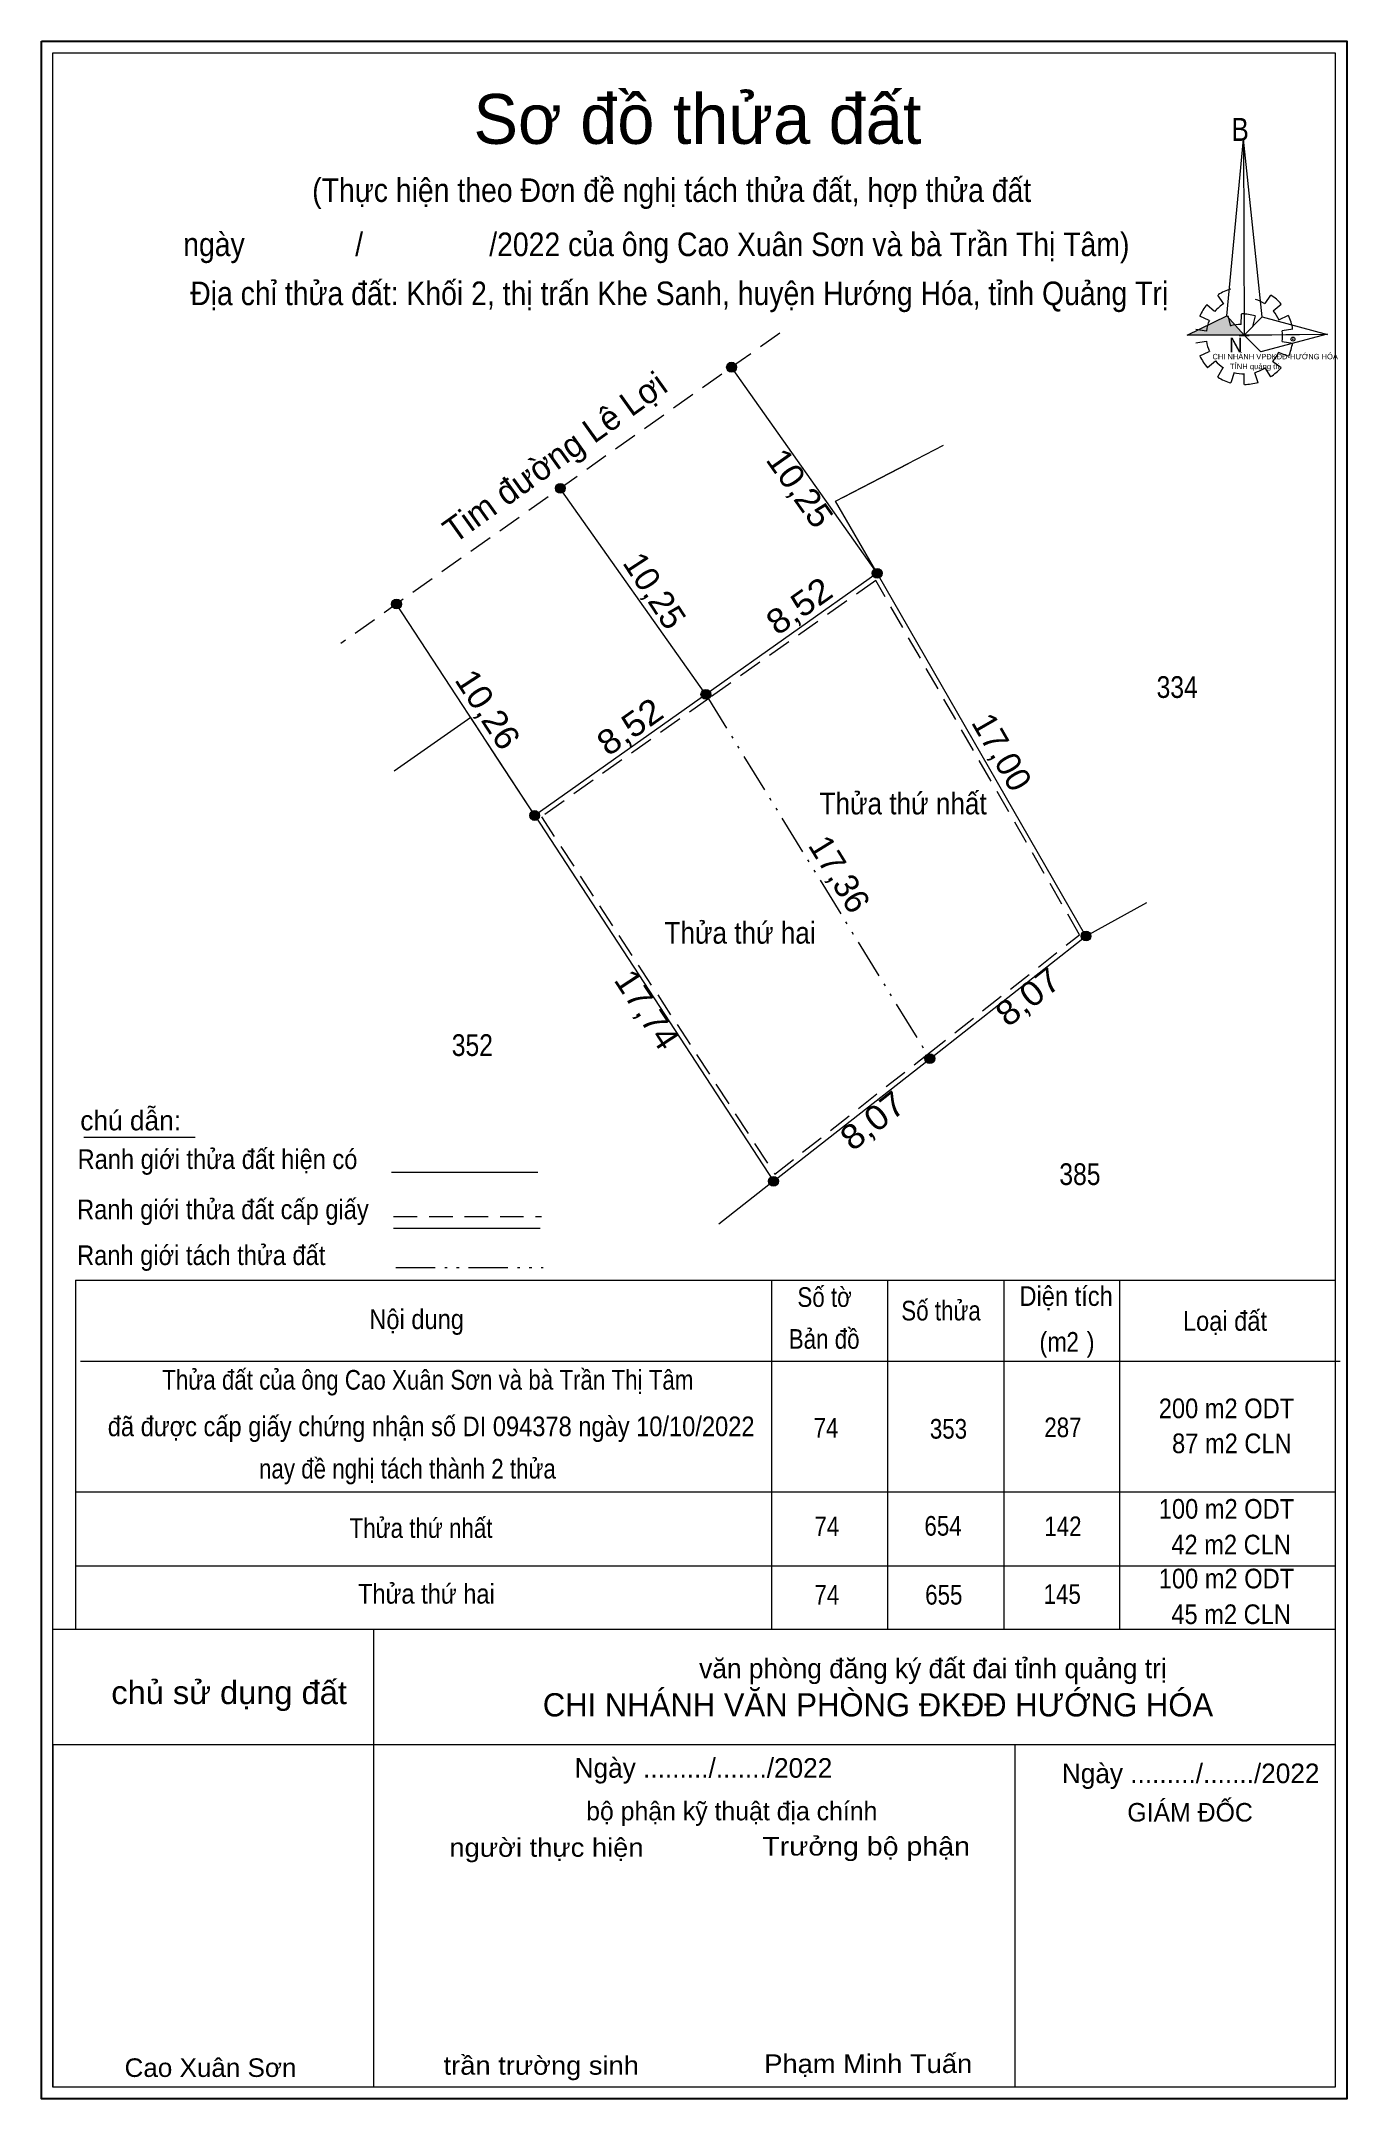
# Model space of a CAD drawing. Header units: metres. Extents: x 551663.9 to 551717, y 1839165.3 to 1839248.9.
import ezdxf
from ezdxf.enums import TextEntityAlignment as Align

# ---------------------------------------------------------------- set-up
doc = ezdxf.new("R2010")
doc.units = ezdxf.units.M
doc.header["$LTSCALE"] = 0.32
doc.header["$PDMODE"] = 32
doc.header["$PDSIZE"] = 0.16
doc.linetypes.add('DASH_DOUBLE_DOT', pattern=[9.2, 5, -1.2, 0.3, -1.2, 0.3, -1.2])
doc.linetypes.add('MEDIUM_DASHED', pattern=[4.5, 3, -1.5])
for name, color, linetype, lineweight in [('10', 7, 'Continuous', 13), ('16', 7, 'Continuous', 13), ('20', 7, 'Continuous', 13), ('22', 7, 'MEDIUM_DASHED', 13), ('5', 7, 'Continuous', 13), ('9', 7, 'MEDIUM_DASHED', 13)]:
    doc.layers.add(name, color=color, linetype=linetype, lineweight=lineweight)

msp = doc.modelspace()

# ---------------------------------------------------------------- hatches: boundary and pattern name
at = {"layer": '16'}
msp.add_hatch(color=256, dxfattribs=at).paths.add_polyline_path([(551710.47, 1839236.91), (551712.09, 1839237.7), (551712.79, 1839236.91)])
at = {"layer": '20'}
for points in [[(551692.1661, 1839235.61, 1), (551691.7661, 1839235.61, 1)], [(551685.2085, 1839230.6932, 1), (551684.8085, 1839230.6932, 1)], [(551698.0812, 1839227.2396, 1), (551697.6812, 1839227.2396, 1)], [(551698.0812, 1839227.2396, 1), (551697.6812, 1839227.2396, 1)], [(551678.5566, 1839225.9924, 1), (551678.1566, 1839225.9924, 1)], [(551691.1238, 1839222.3226, 1), (551690.7238, 1839222.3226, 1)], [(551691.1238, 1839222.3226, 1), (551690.7238, 1839222.3226, 1)], [(551691.1238, 1839222.3226, 1), (551690.7238, 1839222.3226, 1)], [(551684.166, 1839217.4053, 1), (551683.766, 1839217.4053, 1)], [(551684.166, 1839217.4053, 1), (551683.766, 1839217.4053, 1)], [(551706.5636, 1839212.5108, 1), (551706.1636, 1839212.5108, 1)], [(551700.2187, 1839207.5319, 1), (551699.8187, 1839207.5319, 1)], [(551700.2187, 1839207.5319, 1), (551699.8187, 1839207.5319, 1)], [(551700.2187, 1839207.5319, 1), (551699.8187, 1839207.5319, 1)], [(551693.87, 1839202.55, 1), (551693.47, 1839202.55, 1)]]:
    msp.add_hatch(color=256, dxfattribs=at).paths.add_polyline_path(points)

# ---------------------------------------------------------------- linework, layer by layer
at = {"layer": '10', "linetype": 'DASH_DOUBLE_DOT'}
msp.add_line((551690.92, 1839222.32), (551700.02, 1839207.53), dxfattribs=at)
at = {"layer": '10'}
for points in [[(551700.02, 1839207.53), (551706.36, 1839212.51), (551697.88, 1839227.24), (551690.92, 1839222.32)], [(551690.92, 1839222.32), (551683.97, 1839217.41), (551693.67, 1839202.55), (551700.02, 1839207.53)]]:
    msp.add_lwpolyline(points, dxfattribs=at)
at = {"layer": '16'}
for p, q in [((551711.95, 1839238.19), (551711.72, 1839238.53)), ((551713.64, 1839238.19), (551713.87, 1839238.53)), ((551711.37, 1839237.51), (551710.99, 1839237.68)), ((551711.27, 1839238.16), (551711.59, 1839237.88)), ((551712.12, 1839237.69), (551712.23, 1839237.28)), ((551712.66, 1839237.34), (551712.68, 1839237.77)), ((551713.23, 1839237.69), (551713.13, 1839237.26)), ((551714.29, 1839238.16), (551713.97, 1839237.89)), ((551714.2, 1839237.53), (551714.59, 1839237.72)), ((551710.82, 1839237.15), (551711.25, 1839237.09)), ((551711.25, 1839236.66), (551710.82, 1839236.59)), ((551712.58, 1839236.9), (551712.99, 1839236.9)), ((551714.77, 1839237.15), (551714.33, 1839237.09)), ((551714.33, 1839236.66), (551714.77, 1839236.59)), ((551710.99, 1839236.07), (551711.37, 1839236.25)), ((551711.63, 1839235.85), (551711.3, 1839235.58)), ((551713.94, 1839235.85), (551714.29, 1839235.6)), ((551714.6, 1839236.05), (551714.18, 1839236.21)), ((551711.72, 1839235.22), (551711.94, 1839235.6)), ((551712.38, 1839235.39), (551712.25, 1839234.98)), ((551712.79, 1839234.91), (551712.79, 1839235.33)), ((551713.21, 1839235.39), (551713.34, 1839234.99)), ((551713.87, 1839235.22), (551713.64, 1839235.58)), ((551706.36, 1839212.51), (551708.84, 1839213.87)), ((551665.65, 1839204.34), (551670.18, 1839204.34)), ((551678.15, 1839202.92), (551684.1, 1839202.92)), ((551693.67, 1839202.55), (551691.45, 1839200.81)), ((551678.24, 1839200.65), (551684.19, 1839200.65)), ((551665.31, 1839198.54), (551665.31, 1839184.36)), ((551665.31, 1839198.54), (551716.49, 1839198.54)), ((551693.59, 1839198.54), (551693.59, 1839184.36)), ((551698.3, 1839198.54), (551698.3, 1839184.36)), ((551703.02, 1839198.54), (551703.02, 1839184.36)), ((551707.73, 1839198.54), (551707.73, 1839184.36)), ((551665.52, 1839195.25), (551716.69, 1839195.25)), ((551665.31, 1839189.94), (551716.49, 1839189.94)), ((551665.31, 1839186.94), (551716.49, 1839186.94)), ((551664.39, 1839184.36), (551716.49, 1839184.36)), ((551667.87, 1839184.36), (551716.49, 1839184.36)), ((551677.42, 1839184.36), (551677.42, 1839165.76)), ((551663.92, 1839183.9), (551663.92, 1839165.29)), ((551664.39, 1839179.68), (551716.49, 1839179.68)), ((551664.39, 1839179.68), (551664.39, 1839165.76)), ((551703.47, 1839179.68), (551703.47, 1839165.76))]:
    msp.add_line(p, q, dxfattribs=at)
at = {"layer": '16', "linetype": 'MEDIUM_DASHED'}
msp.add_line((551678.24, 1839201.12), (551684.24, 1839201.12), dxfattribs=at)
at = {"layer": '16', "linetype": 'DASH_DOUBLE_DOT'}
msp.add_line((551678.33, 1839199.05), (551684.31, 1839199.05), dxfattribs=at)
at = {"layer": '16', "lineweight": 25}
msp.add_lwpolyline([(551663.93, 1839248.85), (551716.96, 1839248.85), (551716.96, 1839165.29), (551663.93, 1839165.29)], close=True, dxfattribs=at)
at = {"layer": '16'}
for points in [[(551716.49, 1839184.36), (551716.49, 1839165.76), (551664.4, 1839165.76), (551664.4, 1839248.38), (551716.49, 1839248.38)], [(551712.76, 1839244.87), (551712.79, 1839236.91), (551712.09, 1839237.7)], [(551712.76, 1839244.87), (551712.79, 1839236.91), (551713.52, 1839237.65)], [(551710.47, 1839236.91), (551712.09, 1839237.7), (551712.79, 1839236.91)], [(551716.18, 1839236.94), (551712.79, 1839236.91), (551713.52, 1839237.65)], [(551716.16, 1839236.95), (551713.46, 1839236.23), (551712.79, 1839236.91)]]:
    msp.add_lwpolyline(points, close=True, dxfattribs=at)
for centre, major_axis, start_param, end_param in [((551712.7945, 1839236.8834), (1.9829, 0), 1.8495599, 2.1390092), ((551712.7945, 1839236.8834), (1.5541, 0), 1.0027091, 1.2755622), ((551712.7945, 1839236.8834), (1.9829, 0), 0.7105624, 0.9968723), ((551712.7945, 1839236.8834), (1.9829, 0), 2.4395818, 2.7240025), ((551712.7945, 1839236.8834), (1.5541, 0), 2.7236855, 3.0151582), ((551712.7945, 1839236.8834), (1.5541, 0), 2.1337354, 2.4449626), ((551712.6711, 1839235.7999), (1.9829, 0), 1.2792421, 1.5633222), ((551712.7945, 1839236.8834), (1.5541, 0), 0.4267838, 0.7064646), ((551712.7945, 1839236.8834), (1.9829, 0), 0.1390515, 0.4339332), ((551712.7945, 1839236.8834), (1.5541, 0), 3.2822995, 3.5610505), ((551712.6711, 1839235.7999), (1.5541, 0), 1.5698559, 1.8561107), ((551712.7945, 1839236.8834), (1.5541, 0), 6.1355839, 6.4161846), ((551712.7945, 1839236.8834), (1.9829, 0), 3.5698864, 3.8569187), ((551712.7945, 1839236.8834), (1.5541, 0), 3.8607757, 4.1325826), ((551712.7945, 1839236.8834), (1.5541, 0), 5.5613733, 5.8395144), ((551712.7945, 1839236.8834), (1.9829, 0), 5.8523029, 6.1383965), ((551712.7832, 1839236.8716), (1.9829, 0), 4.1470906, 4.4365931), ((551712.7945, 1839236.8834), (1.5541, 0), 4.4385468, 4.71314), ((551712.7945, 1839236.8834), (1.9829, 0), 4.7130101, 4.9976105), ((551712.7945, 1839236.8834), (1.5541, 0), 4.9908713, 5.2893316), ((551712.7945, 1839236.8834), (1.9829, 0), 5.2856142, 5.567987)]:
    msp.add_ellipse(centre, major_axis=major_axis, ratio=0.995001, start_param=start_param, end_param=end_param, dxfattribs=at)
msp.add_point((551714.77, 1839236.75), dxfattribs=at)
at = {"layer": '20'}
for centre in [(551691.9661, 1839235.61), (551685.0085, 1839230.6932), (551697.8812, 1839227.2396), (551697.8812, 1839227.2396), (551678.3566, 1839225.9924), (551690.9238, 1839222.3226), (551690.9238, 1839222.3226), (551690.9238, 1839222.3226), (551683.966, 1839217.4053), (551683.966, 1839217.4053), (551706.3636, 1839212.5108), (551700.0187, 1839207.5319), (551700.0187, 1839207.5319), (551700.0187, 1839207.5319), (551693.67, 1839202.55)]:
    msp.add_circle(centre, 0.2, dxfattribs=at)
at = {"layer": '22'}
msp.add_line((551693.92, 1839236.99), (551676.09, 1839224.39), dxfattribs=at)
at = {"layer": '5'}
for p, q in [((551697.88, 1839227.24), (551691.97, 1839235.61)), ((551696.19, 1839230.17), (551700.57, 1839232.44)), ((551696.48, 1839230.32), (551699.15, 1839231.7)), ((551690.92, 1839222.32), (551685.01, 1839230.69)), ((551697.88, 1839227.24), (551696.19, 1839230.17)), ((551683.97, 1839217.41), (551678.36, 1839225.99)), ((551683.97, 1839217.41), (551682.42, 1839219.77))]:
    msp.add_line(p, q, dxfattribs=at)
msp.add_lwpolyline([(551682.42, 1839219.77), (551681.37, 1839221.38), (551678.26, 1839219.2)], dxfattribs=at)
msp.add_point((551683.97, 1839217.41), dxfattribs=at)
at = {"layer": '9'}
for points in [[(551699.9, 1839207.69), (551706.1, 1839212.56), (551697.82, 1839226.95), (551691.04, 1839222.16)], [(551691.04, 1839222.16), (551684.24, 1839217.35), (551693.72, 1839202.84), (551699.9, 1839207.69)]]:
    msp.add_lwpolyline(points, dxfattribs=at)

# ---------------------------------------------------------------- texts
at = {"layer": '16'}
for s, height, p in [('Sơ đồ thửa đất', 2.025, (551690.58, 1839244.68)), ('Ngày ........./......./2022', 0.7954, (551690.825, 1839178.33)), ('Ngày ........./......./2022', 0.7954, (551710.615, 1839178.11))]:
    msp.add_text(s, height=height, dxfattribs=at).set_placement(p, align=Align.CENTER)
for s, height, width, p in [('B', 0.9337, 0.85, (551712.27, 1839244.8)), ('N', 0.5834, 0.95, (551712.18, 1839236.22)), ('CHI NHÁNH VPĐKĐĐ-HƯỚNG HÓA', 0.2208, 0.95, (551711.5, 1839235.93)), ('TỈNH quảng trị', 0.2209, 1.05, (551712.21, 1839235.53)), ('334', 0.882, 0.85, (551709.23, 1839222.18)), ('Thửa thứ nhất', 0.882, 0.9, (551695.54, 1839217.45)), ('Thửa thứ hai', 0.882, 0.9, (551689.24, 1839212.2)), ('352', 0.882, 0.85, (551680.6, 1839207.64)), ('Ranh giới thửa đất hiện có ', 0.7982, 0.9, (551665.4, 1839203.05)), ('385', 0.882, 0.85, (551705.28, 1839202.4)), ('Ranh giới thửa đất cấp giấy', 0.7982, 0.9, (551665.38, 1839201.01)), ('Ranh giới tách thửa đất', 0.7982, 0.9, (551665.38, 1839199.15)), ('Số tờ', 0.7982, 0.85, (551694.64, 1839197.45)), ('Diện tích', 0.7982, 0.9, (551703.66, 1839197.49)), ('Nội dung', 0.7982, 0.9, (551677.25, 1839196.55)), ('Số thửa', 0.7982, 0.85, (551698.86, 1839196.9)), ('Bản đồ', 0.7982, 0.85, (551694.29, 1839195.75)), ('Loại đất', 0.7982, 0.9, (551710.3, 1839196.48)), ('(m   )', 0.7982, 0.9, (551704.47, 1839195.63)), ('2', 0.7982, 0.85, (551705.57, 1839195.63)), ('Thửa đất của ông Cao Xuân Sơn và bà Trần Thị Tâm', 0.7982, 0.85, (551668.84, 1839194.09)), ('200 m2 ODT', 0.7982, 0.9, (551709.32, 1839192.93)), (' đã được cấp giấy chứng nhận số DI 094378 ngày 10/10/2022', 0.7982, 0.9, (551666.36, 1839192.2)), ('74', 0.7982, 0.85, (551695.3, 1839192.14)), ('353', 0.7982, 0.85, (551700.02, 1839192.1)), ('287', 0.7982, 0.85, (551704.67, 1839192.16)), ('87 m2 CLN', 0.7982, 0.9, (551709.86, 1839191.51)), ('nay đề nghị tách thành 2 thửa', 0.7982, 0.85, (551672.77, 1839190.48)), ('100 m2 ODT', 0.7982, 0.9, (551709.32, 1839188.85)), ('Thửa thứ nhất', 0.7982, 0.85, (551676.45, 1839188.07)), ('74', 0.7982, 0.85, (551695.33, 1839188.14)), ('654', 0.7982, 0.85, (551699.8, 1839188.16)), ('142', 0.7982, 0.85, (551704.67, 1839188.14)), ('42 m2 CLN', 0.7982, 0.9, (551709.83, 1839187.4)), ('100 m2 ODT', 0.7982, 0.9, (551709.32, 1839186.02)), ('Thửa thứ hai', 0.7982, 0.9, (551676.79, 1839185.4)), ('74', 0.7982, 0.85, (551695.33, 1839185.36)), ('655', 0.7982, 0.85, (551699.83, 1839185.36)), ('145', 0.7982, 0.85, (551704.64, 1839185.39)), ('45 m2 CLN', 0.7982, 0.9, (551709.83, 1839184.57))]:
    msp.add_text(s, height=height, dxfattribs=dict(at, width=width)).set_placement(p)
at = {"layer": '16', "width": 0.9}
for s, p in [('(Thực hiện theo Đơn đề nghị tách thửa đất, hợp thửa đất ', (551689.695, 1839242.32)), ('ngày              /                /2022 của ông Cao Xuân Sơn và bà Trần Thị Tâm)', (551688.91, 1839240.12)), ('Địa chỉ thửa đất: Khối 2, thị trấn Khe Sanh, huyện Hướng Hóa, tỉnh Quảng Trị', (551689.84, 1839238.13))]:
    msp.add_text(s, height=0.958, dxfattribs=at).set_placement(p, align=Align.CENTER)
at = {"layer": '16'}
msp.add_text('Tim đường Lê Lợi', height=1, rotation=35.609, dxfattribs=at).set_placement((551680.71, 1839228.42))
msp.add_text('chú dẫn:', height=0.7982, dxfattribs=at).set_placement((551665.51, 1839204.62))
for s, height, p in [('văn phòng đăng ký đất đai tỉnh quảng trị', 0.7982, (551709.64, 1839182.37)), ('CHI NHÁNH VĂN PHÒNG ĐKĐĐ HƯỚNG HÓA', 0.9427, (551711.53, 1839180.82)), ('bộ phận kỹ thuật địa chính', 0.7541, (551697.89, 1839176.6)), ('GIÁM ĐỐC', 0.7541, (551713.14, 1839176.55))]:
    msp.add_text(s, height=height, dxfattribs=at).set_placement(p, align=Align.RIGHT)
for s, height, width, p in [('chủ sử dụng đất', 0.9427, 1.05, (551676.34, 1839181.32)), ('người thực hiện', 0.7541, 1.1, (551688.39, 1839175.12)), ('Trưởng bộ phận', 0.7541, 1.15, (551701.65, 1839175.17)), ('Cao Xuân Sơn', 0.7528, 1.05, (551674.29, 1839166.18)), ('trần trường sinh', 0.7528, 1.1, (551688.2, 1839166.27)), ('Phạm Minh Tuấn', 0.7541, 1.1, (551701.74, 1839166.34))]:
    msp.add_text(s, height=height, dxfattribs=dict(at, width=width)).set_placement(p, align=Align.RIGHT)
at = {"layer": '20'}
for s, rotation, width, p in [('10,25', 305.248, 1.05, (551694.3363, 1839230.4135)), ('8,52', 35.25, 1.1, (551694.9964, 1839225.5097)), ('10,26', 303.154, 1.05, (551681.6476, 1839221.4434)), ('8,52', 35.25, 1.1, (551688.1214, 1839220.6062)), ('17,74', 303.154, 1.05, (551688.1176, 1839209.2534)), ('8,07', 38.122, 1.1, (551704.3163, 1839209.6609)), ('8,07', 38.122, 1.1, (551698.0063, 1839204.6209))]:
    msp.add_text(s, height=1, rotation=rotation, dxfattribs=dict(at, width=width)).set_placement(p, align=Align.CENTER)
for s, rotation, p in [('10,25', 303.154, (551688.4245, 1839226.2634)), ('17,00', 299.938, (551702.5128, 1839219.7345)), ('17,36', 301.588, (551695.9243, 1839214.7669))]:
    msp.add_text(s, height=1, rotation=rotation, dxfattribs=at).set_placement(p, align=Align.CENTER)

doc.saveas('drawing.dxf')
